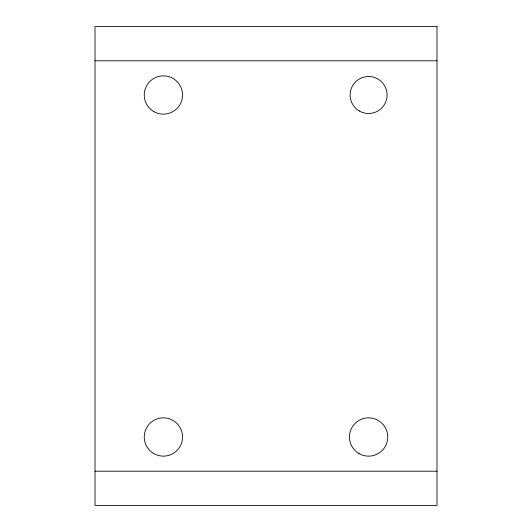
<?xml version="1.0" encoding="UTF-8"?>
<svg xmlns="http://www.w3.org/2000/svg" width="532" height="532" viewBox="0 0 532 532"><rect width="100%" height="100%" fill="white"/><g stroke="black" fill="none" stroke-linecap="round" stroke-linejoin="round"><path stroke-width="0.8" d="M95.002 60.801L436.998 60.801M95.002 471.199L436.998 471.199M436.998 26.6L95.002 26.6L95.002 505.4L436.998 505.4L436.998 26.6M153.821 453.583A19.152 19.152 0 0 0 182.549 436.998A19.152 19.152 0 0 0 153.821 420.413A19.152 19.152 0 0 0 153.821 453.583M359.027 453.583A19.152 19.152 0 0 0 387.755 436.998A19.152 19.152 0 0 0 359.027 420.413A19.152 19.152 0 0 0 359.027 453.583M359.353 111.022A18.5 18.5 0 0 0 387.097 95.002A18.5 18.5 0 0 0 359.353 78.982A18.5 18.5 0 0 0 359.353 111.022M153.821 111.587A19.152 19.152 0 0 0 182.549 95.002A19.152 19.152 0 0 0 153.821 78.417A19.152 19.152 0 0 0 153.821 111.587"/></g></svg>
